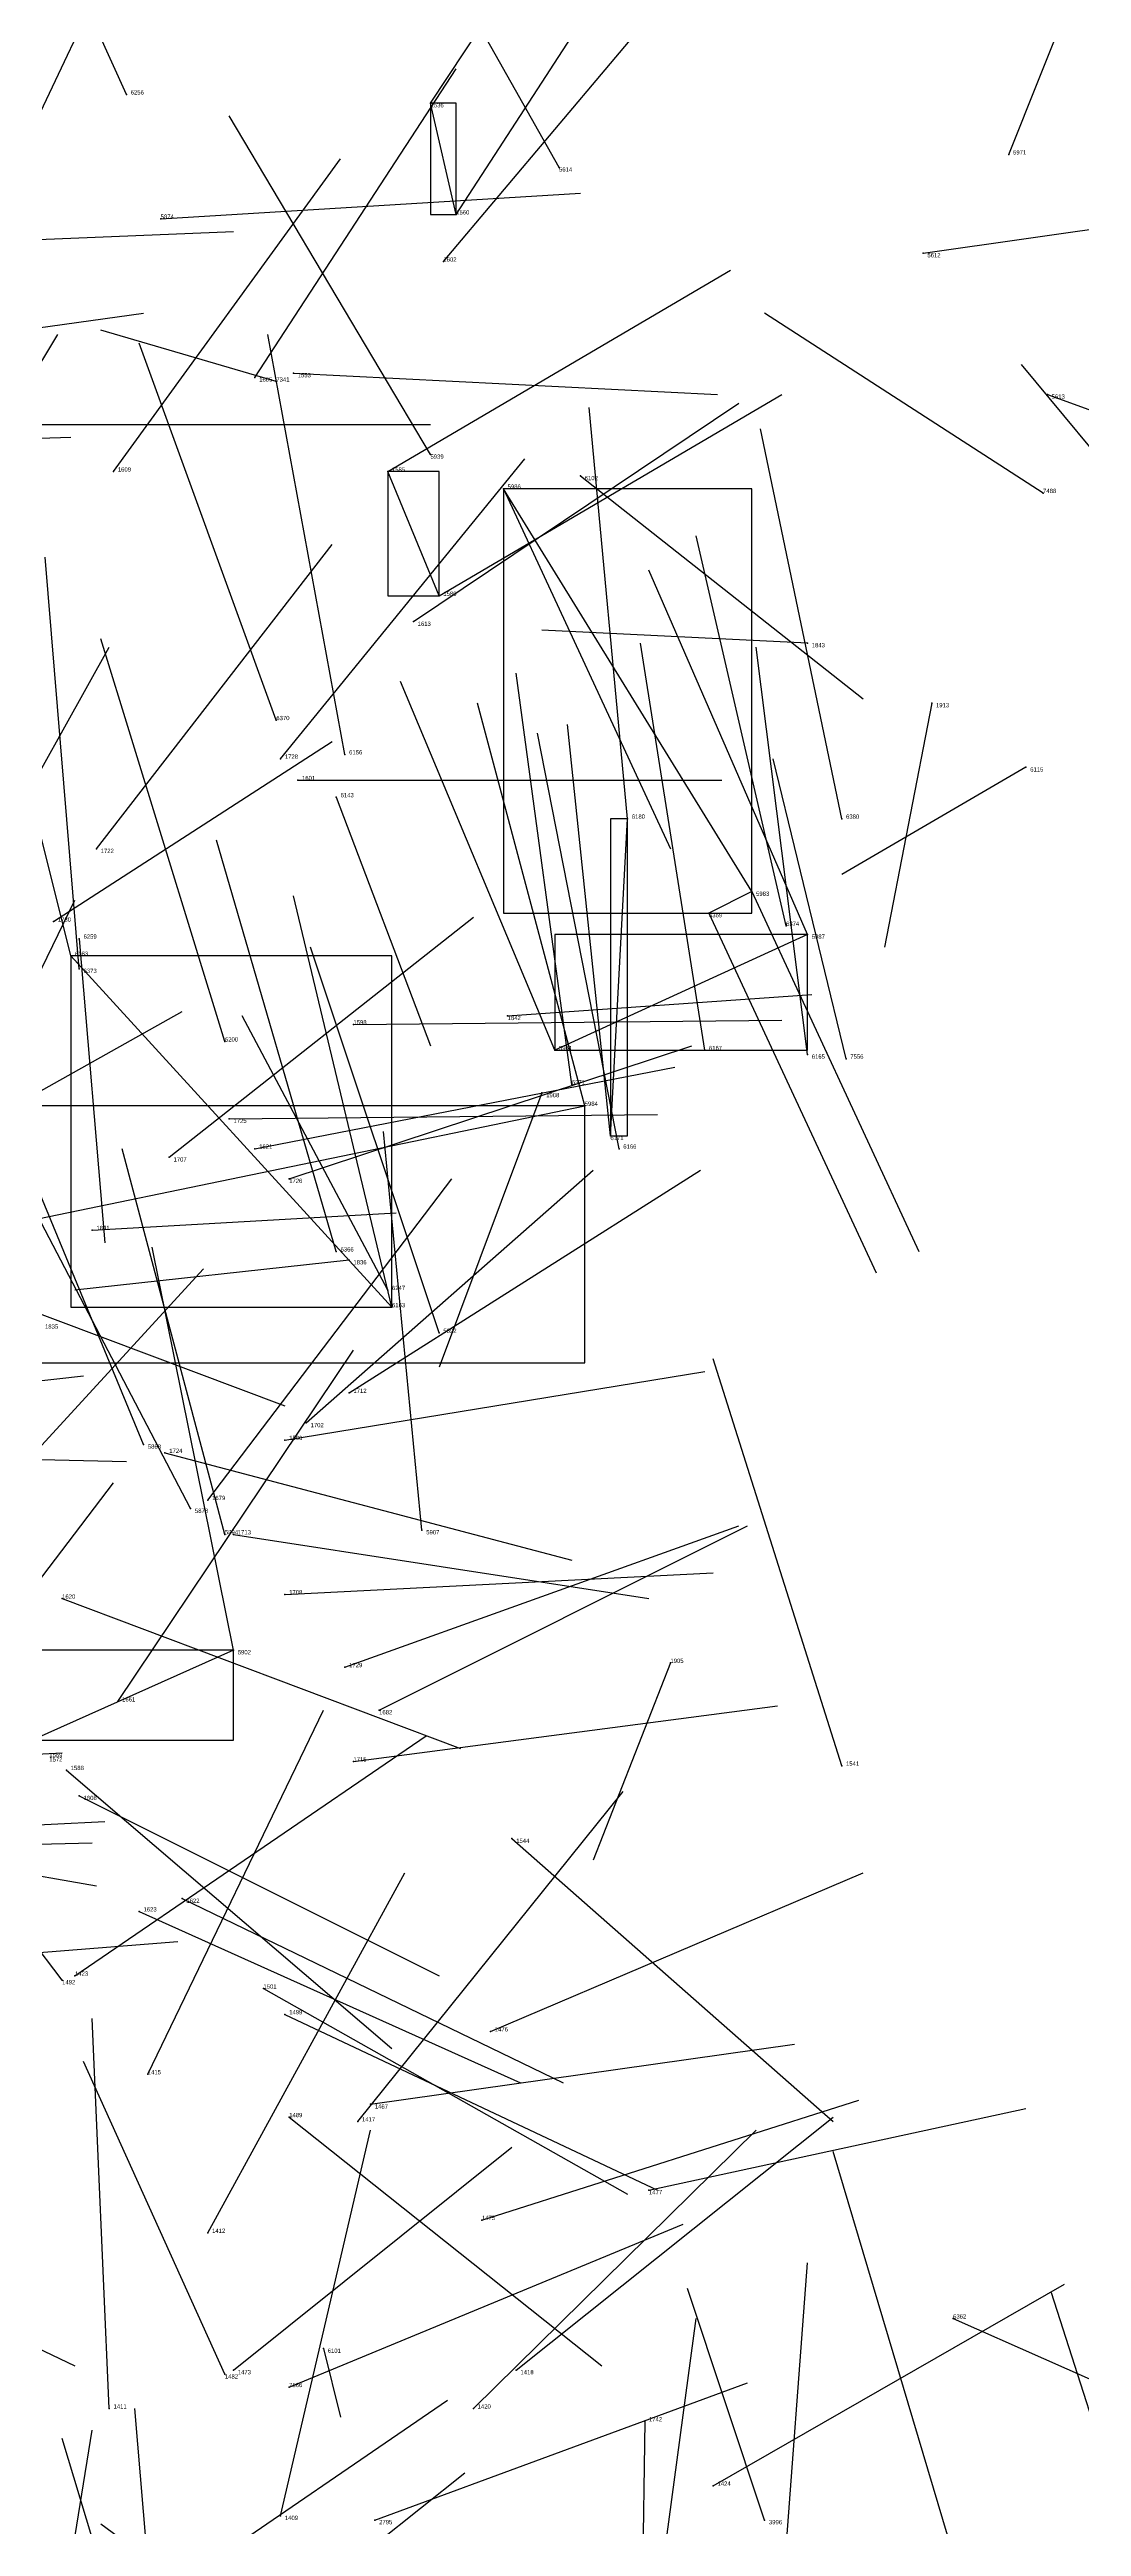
# Model space of a CAD drawing. Extents: x 59.1 to 70.8, y 600.3 to 605.1.
# Drawn here: x 67.672 to 67.913, y 603.869 to 604.447 of the extents above; entities that cross this region are included whole.
import ezdxf

# ---------------------------------------------------------------- set-up
doc = ezdxf.new("R2010")
doc.units = 0
for name, color, linetype in [('Clients', 3, 'CONTINUOUS'), ('Facilities', 3, 'CONTINUOUS'), ('Facilities_lines', 3, 'CONTINUOUS'), ('Min_max_boxes', 1, 'CONTINUOUS'), ('Normals', 1, 'CONTINUOUS'), ('Source_points', 5, 'CONTINUOUS'), ('Text', 3, 'CONTINUOUS')]:
    doc.layers.add(name, color=color, linetype=linetype)

msp = doc.modelspace()

# ---------------------------------------------------------------- linework, layer by layer
at = {"layer": 'Clients', "color": 5}
for p in [(67.761, 604.435, 453.118), (67.751, 604.349, 452.908), (67.778, 604.345, 453.831), (67.807, 604.268, 453.675), (67.826, 604.246, 453.934), (67.79, 604.214, 453.873), (67.797, 604.201, 453.773), (67.752, 604.154, 453.634)]:
    msp.add_point(p, dxfattribs=at)
at = {"layer": 'Facilities', "color": 3}
for p in [(67.69, 604.437, 456.547), (67.896, 604.423, 453.963), (67.791, 604.42, 454.052), (67.767, 604.409, 453.09), (67.698, 604.408, 453.249), (67.764, 604.398, 452.998), (67.876, 604.4, 454.09), (67.72, 604.371, 452.856), (67.725, 604.37, 461.65), (67.729, 604.372, 453.174), (67.905, 604.367, 454.016), (67.761, 604.353, 453.98), (67.687, 604.349, 452.79), (67.796, 604.348, 457.588), (67.904, 604.344, 459.724), (67.763, 604.32, 452.949), (67.757, 604.314, 452.865), (67.849, 604.309, 448.743), (67.878, 604.295, 449.548), (67.725, 604.291, 453.831), (67.726, 604.282, 452.742), (67.741, 604.283, 453.681), (67.73, 604.277, 452.939), (67.9, 604.28, 457.676), (67.739, 604.273, 457.819), (67.857, 604.268, 453.688), (67.683, 604.261, 452.644), (67.836, 604.251, 453.868), (67.673, 604.244, 452.931), (67.844, 604.243, 453.736), (67.677, 604.236, 453.695), (67.679, 604.24, 456.631), (67.849, 604.241, 453.799), (67.679, 604.233, 453.54), (67.743, 604.22, 452.816), (67.779, 604.222, 448.678), (67.713, 604.216, 453.78), (67.825, 604.214, 453.7), (67.849, 604.213, 453.686), (67.858, 604.212, 461.919), (67.787, 604.204, 449.35), (67.794, 604.206, 453.577), (67.714, 604.198, 452.789), (67.72, 604.191, 452.723), (67.803, 604.194, 453.639), (67.805, 604.191, 453.707), (67.7, 604.189, 452.578), (67.728, 604.184, 452.657), (67.682, 604.172, 448.595), (67.739, 604.167, 453.754), (67.742, 604.165, 448.67), (67.751, 604.158, 456.665), (67.763, 604.148, 453.381), (67.742, 604.134, 452.586), (67.732, 604.127, 452.503), (67.694, 604.122, 453.244), (67.699, 604.12, 452.783), (67.727, 604.123, 452.686), (67.709, 604.109, 452.34), (67.705, 604.107, 453.239), (67.713, 604.101, 453.37), (67.715, 604.101, 452.713), (67.759, 604.102, 453.422), (67.675, 604.086, 452.903), (67.727, 604.087, 452.644), (67.715, 604.074, 453.253), (67.741, 604.07, 452.512), (67.817, 604.071, 449.489), (67.688, 604.062, 452.116), (67.749, 604.06, 452.445), (67.676, 604.046, 452.878), (67.743, 604.048, 452.555), (67.857, 604.047, 453.154), (67.679, 604.04, 452.812), (67.78, 604.03, 453.087), (67.703, 604.016, 452.677), (67.693, 604.013, 452.768), (67.675, 603.997, 452.87), (67.678, 603.998, 451.98), (67.722, 603.995, 452.607), (67.727, 603.989, 452.538), (67.775, 603.985, 452.408), (67.695, 603.975, 451.891), (67.728, 603.965, 452.582), (67.744, 603.964, 451.898), (67.747, 603.968, 452.471), (67.812, 603.948, 452.285), (67.773, 603.941, 452.333), (67.709, 603.938, 451.833), (67.883, 603.918, 455.638), (67.715, 603.906, 452.376), (67.736, 603.911, 457.707), (67.781, 603.906, 451.831), (67.713, 603.905, 452.446), (67.728, 603.902, 460.923), (67.686, 603.897, 451.721), (67.771, 603.897, 451.753), (67.811, 603.894, 449.071), (67.827, 603.879, 451.933), (67.726, 603.872, 451.656), (67.748, 603.871, 452.238), (67.839, 603.871, 458.297)]:
    msp.add_point(p, dxfattribs=at)
at = {"layer": 'Facilities_lines', "color": 3}
for p, q in [((67.767, 604.409, 453.09), (67.761, 604.435, 453.118)), ((67.763, 604.32, 452.949), (67.751, 604.349, 452.908)), ((67.836, 604.251, 453.868), (67.778, 604.345, 453.831)), ((67.803, 604.194, 453.639), (67.807, 604.268, 453.675)), ((67.836, 604.251, 453.868), (67.826, 604.246, 453.934)), ((67.677, 604.236, 453.695), (67.752, 604.154, 453.634)), ((67.849, 604.241, 453.799), (67.79, 604.214, 453.873)), ((67.506, 604.141, 453.944), (67.797, 604.201, 453.773)), ((67.715, 604.074, 453.253), (67.668, 604.053, 453.273))]:
    msp.add_line(p, q, dxfattribs=at)
at = {"layer": 'Min_max_boxes', "color": 1}
for p, q in [((67.767, 604.435, 453.09), (67.761, 604.435, 453.09)), ((67.761, 604.435, 453.09), (67.761, 604.409, 453.09)), ((67.767, 604.435, 453.118), (67.761, 604.435, 453.118)), ((67.761, 604.435, 453.118), (67.761, 604.409, 453.118)), ((67.761, 604.435, 453.09), (67.761, 604.435, 453.118)), ((67.767, 604.409, 453.09), (67.767, 604.435, 453.09)), ((67.767, 604.409, 453.118), (67.767, 604.435, 453.118)), ((67.767, 604.435, 453.09), (67.767, 604.435, 453.118)), ((67.761, 604.409, 453.09), (67.767, 604.409, 453.09)), ((67.761, 604.409, 453.118), (67.767, 604.409, 453.118)), ((67.761, 604.409, 453.09), (67.761, 604.409, 453.118)), ((67.767, 604.409, 453.09), (67.767, 604.409, 453.118)), ((67.763, 604.349, 452.908), (67.751, 604.349, 452.908)), ((67.751, 604.349, 452.908), (67.751, 604.32, 452.908)), ((67.763, 604.349, 452.949), (67.751, 604.349, 452.949)), ((67.751, 604.349, 452.949), (67.751, 604.32, 452.949)), ((67.751, 604.349, 452.908), (67.751, 604.349, 452.949)), ((67.763, 604.32, 452.908), (67.763, 604.349, 452.908)), ((67.763, 604.32, 452.949), (67.763, 604.349, 452.949)), ((67.763, 604.349, 452.908), (67.763, 604.349, 452.949)), ((67.836, 604.345, 453.831), (67.778, 604.345, 453.831)), ((67.778, 604.345, 453.831), (67.778, 604.246, 453.831)), ((67.836, 604.345, 453.934), (67.778, 604.345, 453.934)), ((67.778, 604.345, 453.934), (67.778, 604.246, 453.934)), ((67.778, 604.345, 453.831), (67.778, 604.345, 453.934)), ((67.836, 604.246, 453.831), (67.836, 604.345, 453.831)), ((67.836, 604.246, 453.934), (67.836, 604.345, 453.934)), ((67.836, 604.345, 453.831), (67.836, 604.345, 453.934)), ((67.751, 604.32, 452.908), (67.763, 604.32, 452.908)), ((67.751, 604.32, 452.949), (67.763, 604.32, 452.949)), ((67.751, 604.32, 452.908), (67.751, 604.32, 452.949)), ((67.763, 604.32, 452.908), (67.763, 604.32, 452.949)), ((67.807, 604.268, 453.639), (67.803, 604.268, 453.639)), ((67.803, 604.268, 453.639), (67.803, 604.194, 453.639)), ((67.807, 604.268, 453.675), (67.803, 604.268, 453.675)), ((67.803, 604.268, 453.675), (67.803, 604.194, 453.675)), ((67.803, 604.268, 453.639), (67.803, 604.268, 453.675)), ((67.807, 604.194, 453.639), (67.807, 604.268, 453.639)), ((67.807, 604.194, 453.675), (67.807, 604.268, 453.675)), ((67.807, 604.268, 453.639), (67.807, 604.268, 453.675)), ((67.778, 604.246, 453.831), (67.836, 604.246, 453.831)), ((67.778, 604.246, 453.934), (67.836, 604.246, 453.934)), ((67.778, 604.246, 453.831), (67.778, 604.246, 453.934)), ((67.836, 604.246, 453.831), (67.836, 604.246, 453.934)), ((67.752, 604.236, 453.634), (67.677, 604.236, 453.634)), ((67.677, 604.236, 453.634), (67.677, 604.154, 453.634)), ((67.752, 604.236, 453.695), (67.677, 604.236, 453.695)), ((67.677, 604.236, 453.695), (67.677, 604.154, 453.695)), ((67.677, 604.236, 453.634), (67.677, 604.236, 453.695)), ((67.752, 604.154, 453.634), (67.752, 604.236, 453.634)), ((67.752, 604.154, 453.695), (67.752, 604.236, 453.695)), ((67.752, 604.236, 453.634), (67.752, 604.236, 453.695)), ((67.849, 604.241, 453.799), (67.79, 604.241, 453.799)), ((67.79, 604.241, 453.799), (67.79, 604.214, 453.799)), ((67.849, 604.241, 453.873), (67.79, 604.241, 453.873)), ((67.79, 604.241, 453.873), (67.79, 604.214, 453.873)), ((67.79, 604.241, 453.799), (67.79, 604.241, 453.873)), ((67.849, 604.214, 453.799), (67.849, 604.241, 453.799)), ((67.849, 604.214, 453.873), (67.849, 604.241, 453.873)), ((67.849, 604.241, 453.799), (67.849, 604.241, 453.873)), ((67.79, 604.214, 453.799), (67.849, 604.214, 453.799)), ((67.79, 604.214, 453.873), (67.849, 604.214, 453.873)), ((67.79, 604.214, 453.799), (67.79, 604.214, 453.873)), ((67.849, 604.214, 453.799), (67.849, 604.214, 453.873)), ((67.797, 604.201, 453.773), (67.506, 604.201, 453.773)), ((67.797, 604.201, 453.944), (67.506, 604.201, 453.944)), ((67.797, 604.141, 453.773), (67.797, 604.201, 453.773)), ((67.797, 604.141, 453.944), (67.797, 604.201, 453.944)), ((67.797, 604.201, 453.773), (67.797, 604.201, 453.944)), ((67.803, 604.194, 453.639), (67.807, 604.194, 453.639)), ((67.803, 604.194, 453.675), (67.807, 604.194, 453.675)), ((67.803, 604.194, 453.639), (67.803, 604.194, 453.675)), ((67.807, 604.194, 453.639), (67.807, 604.194, 453.675)), ((67.677, 604.154, 453.634), (67.752, 604.154, 453.634)), ((67.677, 604.154, 453.695), (67.752, 604.154, 453.695)), ((67.677, 604.154, 453.634), (67.677, 604.154, 453.695)), ((67.752, 604.154, 453.634), (67.752, 604.154, 453.695)), ((67.506, 604.141, 453.773), (67.797, 604.141, 453.773)), ((67.506, 604.141, 453.944), (67.797, 604.141, 453.944)), ((67.797, 604.141, 453.773), (67.797, 604.141, 453.944)), ((67.715, 604.074, 453.253), (67.668, 604.074, 453.253)), ((67.715, 604.074, 453.273), (67.668, 604.074, 453.273)), ((67.715, 604.053, 453.253), (67.715, 604.074, 453.253)), ((67.715, 604.053, 453.273), (67.715, 604.074, 453.273)), ((67.715, 604.074, 453.253), (67.715, 604.074, 453.273)), ((67.668, 604.053, 453.253), (67.715, 604.053, 453.253)), ((67.668, 604.053, 453.273), (67.715, 604.053, 453.273)), ((67.715, 604.053, 453.253), (67.715, 604.053, 453.273))]:
    msp.add_line(p, q, dxfattribs=at)
at = {"layer": 'Normals', "color": 1}
for p, q in [((67.69, 604.437, 456.547), (67.653, 604.519, 456.504)), ((67.761, 604.435, 453.118), (67.812, 604.512, 453.079)), ((67.791, 604.42, 454.052), (67.747, 604.498, 454.008)), ((67.66, 604.412, 452.912), (67.698, 604.492, 452.865)), ((67.896, 604.423, 453.963), (67.924, 604.493, 453.897)), ((67.767, 604.409, 453.09), (67.817, 604.486, 453.051)), ((67.764, 604.398, 452.998), (67.823, 604.468, 452.959)), ((67.72, 604.371, 452.856), (67.767, 604.443, 452.805)), ((67.761, 604.353, 453.98), (67.714, 604.432, 453.941)), ((67.687, 604.349, 452.79), (67.74, 604.422, 452.747)), ((67.698, 604.408, 453.249), (67.796, 604.414, 453.231)), ((67.876, 604.4, 454.09), (67.961, 604.412, 454.039)), ((67.617, 604.401, 448.368), (67.715, 604.405, 448.386)), ((67.751, 604.349, 452.908), (67.831, 604.396, 452.87)), ((67.608, 604.374, 448.6), (67.694, 604.386, 448.551)), ((67.904, 604.344, 459.724), (67.839, 604.386, 459.661)), ((67.63, 604.308, 452.739), (67.674, 604.381, 452.687)), ((67.725, 604.37, 461.65), (67.684, 604.382, 461.74)), ((67.741, 604.283, 453.681), (67.723, 604.381, 453.668)), ((67.725, 604.291, 453.831), (67.693, 604.379, 453.796)), ((67.729, 604.372, 453.174), (67.828, 604.367, 453.162)), ((67.962, 604.298, 457.631), (67.899, 604.374, 457.648)), ((67.757, 604.314, 452.865), (67.833, 604.365, 452.824)), ((67.763, 604.32, 452.949), (67.843, 604.367, 452.911)), ((67.807, 604.268, 453.675), (67.798, 604.364, 453.65)), ((67.905, 604.367, 454.016), (67.996, 604.334, 453.992)), ((67.579, 604.354, 448.446), (67.677, 604.357, 448.428)), ((67.661, 604.36, 461.156), (67.761, 604.36, 461.153)), ((67.857, 604.268, 453.688), (67.838, 604.359, 453.652)), ((67.726, 604.282, 452.742), (67.783, 604.352, 452.699)), ((67.796, 604.348, 457.588), (67.862, 604.296, 457.534)), ((67.778, 604.345, 453.831), (67.817, 604.261, 453.869)), ((67.844, 604.243, 453.736), (67.823, 604.334, 453.7)), ((67.677, 604.236, 453.695), (67.653, 604.332, 453.679)), ((67.679, 604.233, 453.54), (67.671, 604.329, 453.512)), ((67.683, 604.261, 452.644), (67.738, 604.332, 452.6)), ((67.849, 604.241, 453.799), (67.812, 604.326, 453.763)), ((67.849, 604.309, 448.743), (67.787, 604.312, 448.822)), ((67.643, 604.231, 452.584), (67.686, 604.308, 452.536)), ((67.713, 604.216, 453.78), (67.684, 604.31, 453.762)), ((67.825, 604.214, 453.7), (67.81, 604.309, 453.673)), ((67.849, 604.213, 453.686), (67.837, 604.308, 453.656)), ((67.79, 604.214, 453.873), (67.754, 604.3, 453.837)), ((67.794, 604.206, 453.577), (67.781, 604.302, 453.553)), ((67.797, 604.201, 453.773), (67.772, 604.295, 453.748)), ((67.878, 604.295, 449.548), (67.867, 604.238, 449.63)), ((67.805, 604.191, 453.707), (67.786, 604.288, 453.69)), ((67.803, 604.194, 453.639), (67.793, 604.29, 453.614)), ((67.673, 604.244, 452.931), (67.738, 604.286, 452.867)), ((67.858, 604.212, 461.919), (67.841, 604.282, 461.989)), ((67.73, 604.277, 452.939), (67.829, 604.277, 452.927)), ((67.9, 604.28, 457.676), (67.857, 604.255, 457.763)), ((67.739, 604.273, 457.819), (67.761, 604.215, 457.897)), ((67.739, 604.167, 453.754), (67.711, 604.263, 453.746)), ((67.64, 604.171, 452.465), (67.678, 604.249, 452.415)), ((67.752, 604.154, 453.634), (67.729, 604.25, 453.618)), ((67.836, 604.251, 453.868), (67.875, 604.167, 453.906)), ((67.7, 604.189, 452.578), (67.771, 604.245, 452.535)), ((67.826, 604.246, 453.934), (67.865, 604.162, 453.971)), ((67.679, 604.24, 456.631), (67.685, 604.169, 456.701)), ((67.763, 604.148, 453.381), (67.733, 604.238, 453.349)), ((67.779, 604.222, 448.678), (67.85, 604.227, 448.608)), ((67.637, 604.186, 455.805), (67.703, 604.223, 455.74)), ((67.751, 604.158, 456.665), (67.717, 604.222, 456.596)), ((67.743, 604.22, 452.816), (67.843, 604.221, 452.815)), ((67.728, 604.184, 452.657), (67.822, 604.215, 452.645)), ((67.694, 604.122, 453.244), (67.658, 604.209, 453.209)), ((67.72, 604.191, 452.723), (67.818, 604.21, 452.729)), ((67.787, 604.204, 449.35), (67.763, 604.14, 449.423)), ((67.714, 604.198, 452.789), (67.814, 604.199, 452.784)), ((67.759, 604.102, 453.422), (67.75, 604.195, 453.386)), ((67.705, 604.107, 453.239), (67.66, 604.193, 453.214)), ((67.713, 604.101, 453.37), (67.689, 604.191, 453.334)), ((67.709, 604.109, 452.34), (67.766, 604.184, 452.305)), ((67.732, 604.127, 452.503), (67.799, 604.186, 452.457)), ((67.742, 604.134, 452.586), (67.824, 604.186, 452.562)), ((67.682, 604.172, 448.595), (67.753, 604.176, 448.525)), ((67.715, 604.074, 453.253), (67.696, 604.168, 453.224)), ((67.641, 604.09, 452.181), (67.708, 604.163, 452.17)), ((67.742, 604.165, 448.67), (67.678, 604.158, 448.746)), ((67.663, 604.155, 452.857), (67.727, 604.131, 452.93)), ((67.688, 604.062, 452.116), (67.743, 604.144, 452.103)), ((67.608, 604.13, 448.652), (67.68, 604.138, 448.584)), ((67.727, 604.123, 452.686), (67.825, 604.139, 452.692)), ((67.857, 604.047, 453.154), (67.827, 604.142, 453.161)), ((67.609, 604.12, 448.551), (67.69, 604.118, 448.493)), ((67.699, 604.12, 452.783), (67.794, 604.095, 452.803)), ((67.655, 604.071, 457.826), (67.687, 604.113, 457.911)), ((67.741, 604.07, 452.512), (67.833, 604.103, 452.489)), ((67.749, 604.06, 452.445), (67.835, 604.103, 452.418)), ((67.715, 604.101, 452.713), (67.812, 604.086, 452.733)), ((67.727, 604.087, 452.644), (67.827, 604.092, 452.639)), ((67.675, 604.086, 452.903), (67.768, 604.051, 452.915)), ((67.675, 603.997, 452.87), (67.615, 604.076, 452.883)), ((67.817, 604.071, 449.489), (67.799, 604.025, 449.576)), ((67.695, 603.975, 451.891), (67.736, 604.06, 451.858)), ((67.743, 604.048, 452.555), (67.842, 604.061, 452.548)), ((67.678, 603.998, 451.98), (67.76, 604.054, 451.991)), ((67.592, 604.046, 448.539), (67.675, 604.05, 448.484)), ((67.676, 604.046, 452.878), (67.752, 603.981, 452.875)), ((67.679, 604.04, 452.812), (67.763, 603.998, 452.846)), ((67.744, 603.964, 451.898), (67.806, 604.041, 451.881)), ((67.586, 604.036, 452.096), (67.683, 604.019, 452.115)), ((67.602, 604.03, 448.551), (67.685, 604.034, 448.496)), ((67.599, 604.027, 448.508), (67.682, 604.029, 448.452)), ((67.78, 604.03, 453.087), (67.855, 603.964, 453.09)), ((67.709, 603.938, 451.833), (67.755, 604.022, 451.804)), ((67.775, 603.985, 452.408), (67.862, 604.022, 452.376)), ((67.703, 604.016, 452.677), (67.792, 603.973, 452.695)), ((67.693, 604.013, 452.768), (67.782, 603.973, 452.792)), ((67.627, 604, 448.613), (67.702, 604.006, 448.547)), ((67.722, 603.995, 452.607), (67.807, 603.947, 452.628)), ((67.686, 603.897, 451.721), (67.682, 603.988, 451.68)), ((67.727, 603.989, 452.538), (67.814, 603.948, 452.566)), ((67.747, 603.968, 452.471), (67.846, 603.982, 452.48)), ((67.713, 603.905, 452.446), (67.68, 603.978, 452.386)), ((67.728, 603.965, 452.582), (67.801, 603.907, 452.618)), ((67.773, 603.941, 452.333), (67.861, 603.969, 452.296)), ((67.781, 603.906, 451.831), (67.855, 603.965, 451.799)), ((67.812, 603.948, 452.285), (67.9, 603.967, 452.241)), ((67.715, 603.906, 452.376), (67.78, 603.958, 452.321)), ((67.726, 603.872, 451.656), (67.747, 603.962, 451.617)), ((67.771, 603.897, 451.753), (67.837, 603.962, 451.716)), ((67.883, 603.863, 459.43), (67.855, 603.957, 459.413)), ((67.592, 603.948, 451.93), (67.678, 603.907, 451.961)), ((67.728, 603.902, 460.923), (67.82, 603.94, 460.921)), ((67.843, 603.851, 449.091), (67.849, 603.931, 449.032)), ((67.839, 603.871, 458.297), (67.821, 603.925, 458.379)), ((67.827, 603.879, 451.933), (67.909, 603.926, 451.966)), ((67.923, 603.871, 458.305), (67.906, 603.924, 458.388)), ((67.81, 603.821, 459.383), (67.823, 603.918, 459.361)), ((67.883, 603.918, 455.638), (67.935, 603.895, 455.72)), ((67.736, 603.911, 457.707), (67.74, 603.895, 457.806)), ((67.748, 603.871, 452.238), (67.835, 603.903, 452.2)), ((67.686, 603.845, 452.281), (67.765, 603.899, 452.251)), ((67.7, 603.801, 459.679), (67.692, 603.897, 459.651)), ((67.666, 603.793, 460.256), (67.682, 603.892, 460.259)), ((67.702, 603.801, 451.494), (67.675, 603.89, 451.457)), ((67.811, 603.894, 449.071), (67.81, 603.824, 449.142)), ((67.691, 603.82, 452.174), (67.769, 603.882, 452.163)), ((67.736, 603.832, 449.585), (67.684, 603.87, 449.662))]:
    msp.add_line(p, q, dxfattribs=at)
at = {"layer": 'Source_points', "color": 5}
for p in [(67.69, 604.437, 456.547), (67.761, 604.435, 453.118), (67.896, 604.423, 453.963), (67.791, 604.42, 454.052), (67.767, 604.409, 453.09), (67.698, 604.408, 453.249), (67.764, 604.398, 452.998), (67.876, 604.4, 454.09), (67.72, 604.371, 452.856), (67.725, 604.37, 461.65), (67.729, 604.372, 453.174), (67.905, 604.367, 454.016), (67.761, 604.353, 453.98), (67.687, 604.349, 452.79), (67.751, 604.349, 452.908), (67.796, 604.348, 457.588), (67.778, 604.345, 453.831), (67.904, 604.344, 459.724), (67.763, 604.32, 452.949), (67.757, 604.314, 452.865), (67.849, 604.309, 448.743), (67.878, 604.295, 449.548), (67.725, 604.291, 453.831), (67.726, 604.282, 452.742), (67.741, 604.283, 453.681), (67.73, 604.277, 452.939), (67.9, 604.28, 457.676), (67.739, 604.273, 457.819), (67.807, 604.268, 453.675), (67.857, 604.268, 453.688), (67.683, 604.261, 452.644), (67.836, 604.251, 453.868), (67.673, 604.244, 452.931), (67.826, 604.246, 453.934), (67.844, 604.243, 453.736), (67.677, 604.236, 453.695), (67.679, 604.24, 456.631), (67.849, 604.241, 453.799), (67.679, 604.233, 453.54), (67.743, 604.22, 452.816), (67.779, 604.222, 448.678), (67.713, 604.216, 453.78), (67.79, 604.214, 453.873), (67.825, 604.214, 453.7), (67.849, 604.213, 453.686), (67.858, 604.212, 461.919), (67.787, 604.204, 449.35), (67.794, 604.206, 453.577), (67.797, 604.201, 453.773), (67.714, 604.198, 452.789), (67.72, 604.191, 452.723), (67.803, 604.194, 453.639), (67.805, 604.191, 453.707), (67.7, 604.189, 452.578), (67.728, 604.184, 452.657), (67.682, 604.172, 448.595), (67.739, 604.167, 453.754), (67.742, 604.165, 448.67), (67.751, 604.158, 456.665), (67.752, 604.154, 453.634), (67.763, 604.148, 453.381), (67.742, 604.134, 452.586), (67.732, 604.127, 452.503), (67.694, 604.122, 453.244), (67.699, 604.12, 452.783), (67.727, 604.123, 452.686), (67.709, 604.109, 452.34), (67.705, 604.107, 453.239), (67.713, 604.101, 453.37), (67.715, 604.101, 452.713), (67.759, 604.102, 453.422), (67.675, 604.086, 452.903), (67.727, 604.087, 452.644), (67.715, 604.074, 453.253), (67.741, 604.07, 452.512), (67.817, 604.071, 449.489), (67.688, 604.062, 452.116), (67.749, 604.06, 452.445), (67.676, 604.046, 452.878), (67.743, 604.048, 452.555), (67.857, 604.047, 453.154), (67.679, 604.04, 452.812), (67.78, 604.03, 453.087), (67.703, 604.016, 452.677), (67.693, 604.013, 452.768), (67.675, 603.997, 452.87), (67.678, 603.998, 451.98), (67.722, 603.995, 452.607), (67.727, 603.989, 452.538), (67.775, 603.985, 452.408), (67.695, 603.975, 451.891), (67.728, 603.965, 452.582), (67.744, 603.964, 451.898), (67.747, 603.968, 452.471), (67.812, 603.948, 452.285), (67.773, 603.941, 452.333), (67.709, 603.938, 451.833), (67.883, 603.918, 455.638), (67.715, 603.906, 452.376), (67.736, 603.911, 457.707), (67.781, 603.906, 451.831), (67.713, 603.905, 452.446), (67.728, 603.902, 460.923), (67.686, 603.897, 451.721), (67.771, 603.897, 451.753), (67.811, 603.894, 449.071), (67.827, 603.879, 451.933), (67.726, 603.872, 451.656), (67.748, 603.871, 452.238), (67.839, 603.871, 458.297)]:
    msp.add_point(p, dxfattribs=at)

# ---------------------------------------------------------------- texts
at = {"layer": 'Text', "color": 3}
for s, p in [('6256', (67.691, 604.437, 456.547)), ('1536', (67.761, 604.434, 453.118)), ('5971', (67.897, 604.423, 453.963)), ('5614', (67.791, 604.419, 454.052)), ('5874', (67.698, 604.408, 453.249)), ('1560', (67.767, 604.409, 453.09)), ('1602', (67.764, 604.398, 452.998)), ('5612', (67.877, 604.399, 454.09)), ('1605', (67.721, 604.37, 452.856)), ('7341', (67.725, 604.37, 461.65)), ('1553', (67.73, 604.371, 453.174)), ('5613', (67.906, 604.366, 454.016)), ('5939', (67.761, 604.352, 453.98)), ('1609', (67.688, 604.349, 452.79)), ('1585', (67.752, 604.349, 452.908)), ('5986', (67.779, 604.345, 453.831)), ('6102', (67.797, 604.347, 457.588)), ('7488', (67.904, 604.344, 459.724)), ('1580', (67.764, 604.32, 452.949)), ('1613', (67.758, 604.313, 452.865)), ('1843', (67.85, 604.308, 448.743)), ('1913', (67.879, 604.294, 449.548)), ('6370', (67.725, 604.291, 453.831)), ('1728', (67.727, 604.282, 452.742)), ('6156', (67.742, 604.283, 453.681)), ('1601', (67.731, 604.277, 452.939)), ('6115', (67.901, 604.279, 457.676)), ('6143', (67.74, 604.273, 457.819)), ('6180', (67.808, 604.268, 453.675)), ('6380', (67.858, 604.268, 453.688)), ('1722', (67.684, 604.26, 452.644)), ('5983', (67.837, 604.25, 453.868)), ('1730', (67.674, 604.244, 452.931)), ('6369', (67.826, 604.245, 453.934)), ('6374', (67.844, 604.243, 453.736)), ('6183', (67.678, 604.236, 453.695)), ('6259', (67.68, 604.24, 456.631)), ('5987', (67.85, 604.24, 453.799)), ('6373', (67.68, 604.232, 453.54)), ('1598', (67.743, 604.22, 452.816)), ('1842', (67.779, 604.221, 448.678)), ('6200', (67.713, 604.216, 453.78)), ('5961', (67.791, 604.214, 453.873)), ('6167', (67.826, 604.214, 453.7)), ('6165', (67.85, 604.212, 453.686)), ('7556', (67.859, 604.212, 461.919)), ('6371', (67.794, 604.206, 453.577)), ('1908', (67.788, 604.203, 449.35)), ('5984', (67.797, 604.201, 453.773)), ('1725', (67.715, 604.197, 452.789)), ('1621', (67.721, 604.191, 452.723)), ('6171', (67.803, 604.193, 453.639)), ('6166', (67.806, 604.191, 453.707)), ('1707', (67.701, 604.188, 452.578)), ('1726', (67.728, 604.183, 452.657)), ('1841', (67.683, 604.172, 448.595)), ('6366', (67.74, 604.167, 453.754)), ('1836', (67.743, 604.164, 448.67)), ('6247', (67.752, 604.158, 456.665)), ('6163', (67.752, 604.154, 453.634)), ('1835', (67.671, 604.149, 448.67)), ('5892', (67.764, 604.148, 453.381)), ('1712', (67.743, 604.134, 452.586)), ('1702', (67.733, 604.126, 452.503)), ('5868', (67.695, 604.121, 453.244)), ('1724', (67.7, 604.12, 452.783)), ('1596', (67.728, 604.123, 452.686)), ('1679', (67.71, 604.109, 452.34)), ('5878', (67.706, 604.106, 453.239)), ('5894', (67.713, 604.101, 453.37)), ('1713', (67.716, 604.101, 452.713)), ('5907', (67.76, 604.101, 453.422)), ('1620', (67.675, 604.086, 452.903)), ('1708', (67.728, 604.087, 452.644)), ('5902', (67.716, 604.073, 453.253)), ('1729', (67.742, 604.07, 452.512)), ('1905', (67.817, 604.071, 449.489)), ('1661', (67.689, 604.062, 452.116)), ('1682', (67.749, 604.059, 452.445)), ('1569', (67.672, 604.049, 453.208)), ('1572', (67.672, 604.048, 453.142)), ('1588', (67.677, 604.046, 452.878)), ('1715', (67.743, 604.048, 452.555)), ('1541', (67.858, 604.047, 453.154)), ('1608', (67.68, 604.039, 452.812)), ('1544', (67.781, 604.029, 453.087)), ('1622', (67.704, 604.015, 452.677)), ('1623', (67.694, 604.013, 452.768)), ('1423', (67.678, 603.998, 451.98)), ('1492', (67.675, 603.996, 452.87)), ('1501', (67.722, 603.995, 452.607)), ('1499', (67.728, 603.989, 452.538)), ('1476', (67.776, 603.985, 452.408)), ('1415', (67.695, 603.975, 451.891)), ('1489', (67.728, 603.965, 452.582)), ('1417', (67.745, 603.964, 451.898)), ('1467', (67.748, 603.967, 452.471)), ('1477', (67.812, 603.947, 452.285)), ('1475', (67.773, 603.941, 452.333)), ('1412', (67.71, 603.938, 451.833)), ('6362', (67.883, 603.918, 455.638)), ('1473', (67.716, 603.905, 452.376)), ('6101', (67.737, 603.91, 457.707)), ('1418', (67.782, 603.905, 451.831)), ('1482', (67.713, 603.904, 452.446)), ('7566', (67.728, 603.902, 460.923)), ('1411', (67.687, 603.897, 451.721)), ('1420', (67.772, 603.897, 451.753)), ('1742', (67.812, 603.894, 449.071)), ('1424', (67.828, 603.879, 451.933)), ('1409', (67.727, 603.871, 451.656)), ('2795', (67.749, 603.87, 452.238)), ('3996', (67.84, 603.87, 458.297))]:
    msp.add_text(s, height=0.001, dxfattribs=at).set_placement(p)

doc.saveas('drawing.dxf')
